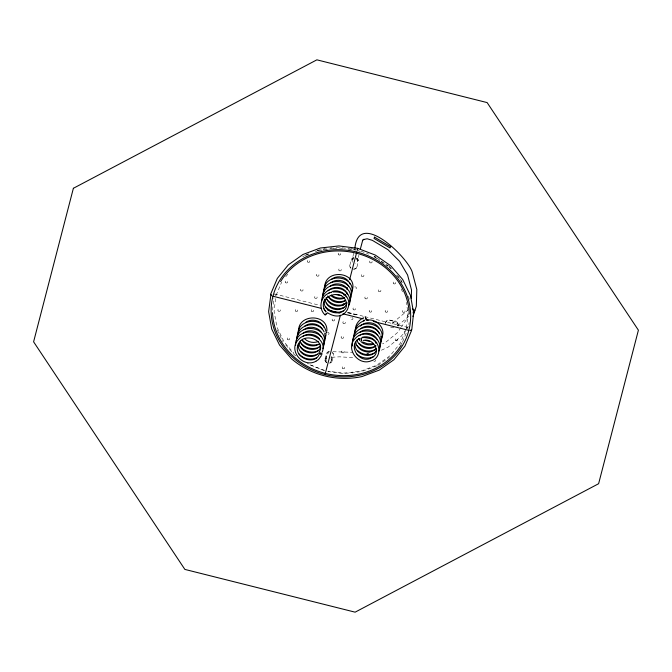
<?xml version="1.0" encoding="UTF-8"?>
<svg xmlns="http://www.w3.org/2000/svg" width="672" height="672" viewBox="0 0 672 672"><rect width="100%" height="100%" fill="white"/><g stroke="black" fill="none" stroke-linecap="round" stroke-linejoin="round"><path stroke-width="0.5" stroke-dasharray="3.36 2.52" d="M272.58 310.145L273.907 297.965M275.562 298.595L274.109 311.388L276.956 327.239L284.18 342.056L293.975 353.321M406.451 328.003L408.131 313.194L406.174 302.291M408.878 324.576L409.097 322.543M325.87 359.621L326.5 354.707L328.969 352.447M325.962 358.974L326.5 354.707M331.296 360.444L331.918 355.555L331.002 357.378M326.852 362.863A3.646 3.293 12.2 0 1 325.03 359.125L325.097 358.823A3.646 3.293 12.2 0 0 326.911 362.552M328.86 351.54A3.646 3.293 12.2 0 0 326.382 353.85L326.315 354.161A3.646 3.293 12.2 0 1 329.734 351.742M350.935 268.304A3.646 3.293 12.2 0 1 349.885 265.104L349.952 264.793A3.646 3.293 12.2 0 0 351.002 267.994M353.716 257.51A3.646 3.293 12.2 0 0 351.238 259.829L351.17 260.131A3.646 3.293 12.2 0 1 353.657 257.821M329.608 363.216A3.646 3.293 12.2 0 0 332.094 360.898L332.153 360.595A3.646 3.293 12.2 0 1 329.675 362.914M332.396 352.422A3.646 3.293 12.2 0 1 333.446 355.631L333.379 355.933A3.646 3.293 12.2 0 0 332.329 352.733M353.531 269.296A3.646 3.293 12.2 0 0 356.95 266.876L357.017 266.566A3.646 3.293 12.2 0 1 353.598 268.985M356.479 257.872A3.646 3.293 12.2 0 1 358.302 261.601L358.235 261.904A3.646 3.293 12.2 0 0 356.412 258.174M385.552 323.484A3.646 3.293 12.2 0 1 389.995 320.334L395.573 321.409A3.646 3.293 12.2 0 1 397.942 326.281M393.926 327.785L388.349 326.701M398.278 325.483L398.21 325.786A3.646 3.293 12.2 0 0 395.506 321.72L395.371 322.19M352.598 262.181A2.764 2.503 12.2 0 1 352.036 260.308L354.178 251.194M356.941 259.249L357.496 261.181L358.907 255.15M325.03 359.125L326.382 353.85M349.885 265.104L351.238 259.829M332.094 360.898L333.446 355.631M356.95 266.876L358.302 261.601M352.036 260.308L352.212 259.678A2.764 2.503 12.2 0 1 353.69 258.359M352.111 260.039L353.59 258.804M408.148 314.244L406.291 319.855L401.57 326.676M276.125 295.268L281.635 282.164M405.325 331.187L400.21 343.358L390.146 355.673L376.597 365.274L360.637 371.246L343.417 373.145L327.97 371.162M402.595 341.762L406.56 332.329M406.501 328.381L407.996 327.869M400.982 327.533L397.446 332.648L385.316 342.594L382.519 343.871M406.014 329.498L401.335 336.218L388.08 347.155L380.528 350.599M406.577 328.692L408.274 326.248M285.709 276.772L288.901 272.84M381.612 261.307L381.268 261.736L387.761 266.23M400.89 344.316L402.2 342.703M392.65 322.888L409.324 309.036M397.463 325.794L408.946 316.252M377.807 365.467L389.264 357.353M305.592 255.284L309.49 253.831M315.344 251.639L321.191 249.455M318.587 251.017L324.433 249.606M376.841 365.828L361.418 371.599L343.669 373.582L327.76 371.532M366.82 353.203L370.936 352.464M366.87 353.615L368.878 353.254M331.708 357.235L339.503 356.832L354.27 357.655M323.19 249.228L329.171 248.564M330.17 248.455L339.15 247.447M325.424 249.497L327.39 249.278M333.312 248.615L339.226 247.96L344.198 248.598M332.884 351.733L352.934 352.288M342.166 247.842L356.252 249.648M348.172 249.11L356.126 250.127M389.995 320.334L395.506 321.72M274.352 293.908L320.099 305.399M348.566 312.556L363.812 316.386M364.829 316.638L408.542 327.617M347.508 312.488L357.655 315.042L347.416 312.833M361.04 251.219L368.609 254.108M357.126 250.253L361.796 252.042M324.946 370.516L309.456 364.602L307.768 363.443M323.904 370.558L307.314 363.728M274.756 294.395L275.898 295.571M374.287 256.276L375.934 257.41M376.748 257.981L388.256 265.936M373.96 256.679L379.638 260.61M295.949 355.866L294.328 354.74L284.936 343.946M389.071 266.498L391.112 268.842M396.539 275.083L400.613 279.762M400.63 279.787L401.957 282.509M401.218 289.002L402.578 291.782M277.25 330.002L282.92 341.636M352.548 372.59L352.64 373.12M356.429 258.77A2.764 2.503 12.2 0 1 355.152 263.214M385.61 323.182A3.646 3.293 12.2 0 1 390.062 320.032M331.002 358.529A2.764 2.503 12.2 0 1 329.356 362.158M326.693 361.418A2.764 2.503 12.2 0 1 327.894 357.26M392.036 324.038A2.764 2.503 12.2 0 1 395.245 322.148L395.934 322.375A2.764 2.503 12.2 0 1 397.236 325.769M302.753 256.721A70.064 63.286 12.2 0 1 304.55 255.738M305.458 255.268A70.064 63.286 12.2 0 1 309.204 253.504M317.092 250.622A70.064 63.286 12.2 0 1 321.149 249.539M323.081 249.102A70.064 63.286 12.2 0 1 325.046 248.724M330.036 247.993A70.064 63.286 12.2 0 1 332.052 247.792M351.28 248.606A70.064 63.286 12.2 0 1 356.261 249.623M374.287 256.36A70.064 63.286 12.2 0 1 376.051 257.317M386.837 264.676A70.064 63.286 12.2 0 1 388.349 265.952M389.088 266.599A70.064 63.286 12.2 0 1 391.373 268.733M397.639 275.713A70.064 63.286 12.2 0 1 402.268 282.45M408.467 296.276A70.064 63.286 12.2 0 1 409.324 299.317M354.614 286.936A1.26 1.142 12.2 0 1 356.387 288.154A1.26 1.142 12.2 0 1 354.404 288.893M352.355 317.545A1.26 1.142 12.2 0 1 352.666 319.292A1.26 1.142 12.2 0 1 350.742 319.192A1.26 1.142 12.2 0 1 351.095 317.486M375.505 359.864A1.26 1.142 12.2 0 1 373.918 361.343M327.558 332.396A1.26 1.142 12.2 0 1 329.02 333.547A1.26 1.142 12.2 0 1 327.642 334.664M385.426 311.858A1.26 1.142 12.2 0 0 387.568 311.615A1.26 1.142 12.2 0 0 386.19 310.036A1.26 1.142 12.2 0 0 385.426 311.858M369.902 262.492A1.26 1.142 12.2 0 0 372.053 262.248A1.26 1.142 12.2 0 0 370.675 260.669A1.26 1.142 12.2 0 0 369.902 262.492M369.474 311.716A1.26 1.142 12.2 0 0 371.624 311.472A1.26 1.142 12.2 0 0 370.238 309.893A1.26 1.142 12.2 0 0 369.474 311.716M353.186 309.422A1.26 1.142 12.2 0 0 355.354 309.355A1.26 1.142 12.2 0 0 354.127 307.675A1.26 1.142 12.2 0 0 353.186 309.422M361.696 276.158A1.26 1.142 12.2 0 0 363.838 275.915A1.26 1.142 12.2 0 0 362.46 274.327A1.26 1.142 12.2 0 0 361.696 276.158M402.822 312.01A1.26 1.142 12.2 0 0 404.964 311.774A1.26 1.142 12.2 0 0 403.586 310.187A1.26 1.142 12.2 0 0 402.822 312.01M378.672 291.304A1.26 1.142 12.2 0 0 380.822 291.068A1.26 1.142 12.2 0 0 379.445 289.481A1.26 1.142 12.2 0 0 378.672 291.304M365.123 298.46A1.26 1.142 12.2 0 0 367.265 298.217A1.26 1.142 12.2 0 0 365.887 296.629A1.26 1.142 12.2 0 0 365.123 298.46M393.464 283.508A1.26 1.142 12.2 0 0 395.606 283.265A1.26 1.142 12.2 0 0 394.229 281.686A1.26 1.142 12.2 0 0 393.464 283.508M342.485 368.315A1.26 1.142 12.2 0 0 344.635 368.08A1.26 1.142 12.2 0 0 343.258 366.492A1.26 1.142 12.2 0 0 342.485 368.315M343.09 323.114A1.26 1.142 12.2 0 0 345.265 323.047A1.26 1.142 12.2 0 0 344.03 321.367A1.26 1.142 12.2 0 0 343.09 323.114M341.41 337.907A1.26 1.142 12.2 0 0 343.56 337.663A1.26 1.142 12.2 0 0 342.182 336.076A1.26 1.142 12.2 0 0 341.41 337.907M341.93 352.447A1.26 1.142 12.2 0 0 344.072 352.212A1.26 1.142 12.2 0 0 342.695 350.624A1.26 1.142 12.2 0 0 341.93 352.447M395.472 340.368A1.26 1.142 12.2 0 0 397.622 340.124A1.26 1.142 12.2 0 0 396.245 338.545A1.26 1.142 12.2 0 0 395.472 340.368M300.829 290.615A1.26 1.142 12.2 0 0 302.971 290.371A1.26 1.142 12.2 0 0 301.594 288.792A1.26 1.142 12.2 0 0 300.829 290.615M338.461 254.596A1.26 1.142 12.2 0 0 340.612 254.36A1.26 1.142 12.2 0 0 339.234 252.773A1.26 1.142 12.2 0 0 338.461 254.596M314.899 298.007A1.26 1.142 12.2 0 0 317.041 297.772A1.26 1.142 12.2 0 0 315.664 296.184A1.26 1.142 12.2 0 0 314.899 298.007M339.024 270.463A1.26 1.142 12.2 0 0 341.174 270.228A1.26 1.142 12.2 0 0 339.797 268.64A1.26 1.142 12.2 0 0 339.024 270.463M285.482 282.542A1.26 1.142 12.2 0 0 287.624 282.307A1.26 1.142 12.2 0 0 286.247 280.72A1.26 1.142 12.2 0 0 285.482 282.542M316.747 275.755A1.26 1.142 12.2 0 0 318.898 275.52A1.26 1.142 12.2 0 0 317.512 273.932A1.26 1.142 12.2 0 0 316.747 275.755M307.566 261.937A1.26 1.142 12.2 0 0 309.708 261.694A1.26 1.142 12.2 0 0 308.33 260.114A1.26 1.142 12.2 0 0 307.566 261.937M295.537 311.044A1.26 1.142 12.2 0 0 297.679 310.808A1.26 1.142 12.2 0 0 296.302 309.221A1.26 1.142 12.2 0 0 295.537 311.044M311.48 311.186A1.26 1.142 12.2 0 0 313.631 310.951A1.26 1.142 12.2 0 0 312.253 309.364A1.26 1.142 12.2 0 0 311.48 311.186M332.489 320.569A1.26 1.142 12.2 0 0 334.597 320.158A1.26 1.142 12.2 0 0 333.077 318.679A1.26 1.142 12.2 0 0 332.489 320.569M278.132 310.892A1.26 1.142 12.2 0 0 280.283 310.649A1.26 1.142 12.2 0 0 278.905 309.07A1.26 1.142 12.2 0 0 278.132 310.892M287.49 339.394A1.26 1.142 12.2 0 0 289.64 339.158A1.26 1.142 12.2 0 0 288.263 337.571A1.26 1.142 12.2 0 0 287.49 339.394"/><path stroke-width="1.01" d="M326.886 331.153C328.154 313.454 297.511 313.597 298.662 331.338M297.914 334.916C296.822 318.99 322.879 316.117 325.945 331.405M411.281 298.318L411.524 290.111L407.585 274.974L399.596 261.316L387.929 249.656L372.313 240.324L367.164 238.778L363.35 239.576L363.787 239.299L362.418 240.568L362.737 240.148L360.318 249.178M295.613 345.433C294.773 325.181 330.019 329.137 322.913 348.65M296.386 341.855C295.579 321.754 330.658 325.55 323.728 345.047M297.142 338.386C296.302 324.19 317.999 319.536 324.114 331.867M298.276 343.879C296.864 354.354 311.884 360.898 318.528 353.094M322.392 298.444C321.838 278.452 356.252 282.022 349.91 301.417M323.148 294.865C322.669 274.957 357.134 278.544 350.624 297.965M323.921 291.396C323.366 271.412 357.756 274.982 351.422 294.37M324.685 287.826C324.215 267.918 358.63 271.53 352.145 290.926M353.102 340.612C352.489 326.634 374.01 322.123 380.024 334.295M354.64 333.564C354.396 327.508 359.024 322.182 364.711 320.611M355.387 330.103C355.211 324.761 358.747 319.763 363.644 317.772M414.7 310.825L414.75 310.162M378.974 351.078C384.451 337.747 364.174 328.255 355.412 338.327C344.761 348.222 358.184 366.206 370.969 360.898C382.385 358.033 380.898 340.822 369.902 338.461C367.996 338.344 360.15 335.773 361.175 339.696C361.36 341.032 361.67 340.788 361.376 339.595M413.608 312.942L411.785 329.708L410.206 330.54M326.122 334.589L325.24 337.999M326.273 313.622C328.81 312.228 323.518 316.613 325.76 314.059M353.951 335.412C355.942 315.806 389.81 323.24 380.587 341.771M321.712 300.224C322.829 288.582 339.452 284.155 346.769 292.958M324.559 299.166C320.443 315.428 350.372 318.402 346.122 301.518C340.78 286.65 315.025 297.914 325.979 312.001M354.892 248.153C358.873 208.656 409.466 258.972 412.457 272.916L416.816 289.523L416.329 306.163L412.952 316.529M357.26 250.127L357.664 248.346L338.915 245.935L320.326 248.01L302.963 254.486L288.338 264.844L277.318 278.418L270.614 294.26L271.681 295.747M325.03 374.573L340.402 315.218M342.905 305.575L343.4 303.652M347.012 289.708L347.542 287.675M349.642 279.577L356.773 252.025M357.521 248.8L357.664 248.346L375.287 255.066L390.726 265.759L402.713 279.535L410.508 295.529L413.582 312.64M380.503 344.022L381.326 340.889L380.772 335.882M379.781 347.466C386.45 326.76 349.339 324.786 352.481 345.962M347.13 302.803L345.391 306.113L343.308 307.961M322.19 352.103C327.818 338.873 307.448 329.272 298.771 339.284C287.314 349.877 302.929 368.432 315.857 361.301M414.254 311.287L413.994 310.019L412.398 308.692M414.481 311.178L412.952 312.9M349.104 305.021C351.002 300.955 349.692 296.033 346.693 292.866M324.433 341.594L325.357 338.201L324.752 333.32M381.318 338.327C387.055 329.112 376.396 317.898 366.61 320.258M376.631 349.927C372.179 359.89 354.564 355.228 354.959 344.114M320.569 347.525C316.991 356.42 300.241 353.682 299.124 343.216M319.2 352.153C326.642 339.898 302.812 331.397 298.225 344.635C292.404 357.218 314.513 366.122 319.057 354.572M321.46 355.538L318.545 359.528L315.739 361.368M331.069 292.648L331.481 291.95L330.658 292.715M414.49 311.438L413.641 312.329M320.712 345.114C316.243 352.59 302.358 349.709 300.208 341.132M346.105 302.66C341.132 308.969 328.364 306.054 326.18 297.494M376.127 348.449C370.339 355.58 356.84 350.994 355.832 342.124M360.234 326.13C365.534 320.754 375.883 321.896 379.252 328.507M328.154 290.707C333.119 285.877 342.451 286.289 346.441 292.244M347.5 293.051L346.458 293.79M319.83 343.526C315.042 347.785 305.525 346.164 302.098 340.141M375.682 343.123L376.748 342.317M376.051 345.794C369.802 351.338 359.192 347.701 356.891 339.998M270.95 294.336L268.624 311.64L271.732 329.053L279.527 345.038L291.64 358.924C310.842 375.329 337.243 381.906 361.906 376.58L379.277 370.104L393.901 359.747L404.922 346.172L411.617 330.33L411.398 329.624M305.5 322.552C311.287 317.906 321.451 320.485 323.803 327.138M304.71 326.096C310.405 321.812 319.41 323.593 322.56 329.549M303.988 329.608C309.061 325.466 317.638 327.138 321.073 331.892M303.19 333.144C308.742 328.877 317.831 330.599 321.023 336.588M302.467 336.647C307.541 332.506 316.109 334.177 319.544 338.932M360.604 328.692C366.391 323.862 376.748 326.516 379.067 333.228M359.814 332.245C365.4 327.81 374.842 329.633 377.723 335.555M359.083 335.74C364.594 331.472 373.624 332.816 377 339.133M359.528 338.453C346.87 345.08 359.402 364.72 371.557 357.84C381.914 353.43 373.976 337.571 363.132 340.452M331.582 279.224C336.697 275.092 345.332 276.511 348.701 281.618M330.061 286.272C335.177 282.148 343.795 283.576 347.172 288.666M328.541 293.311L329.834 292.488M330.851 282.719C336.185 278.569 345.509 279.896 348.692 286.381M318.788 347.273L320.2 346.483M344.938 300.846C339.419 304.483 331.422 302.148 328.154 296.654M343.417 307.877C336.655 312.404 326.332 307.684 325.13 299.687M363.359 320.821L364.728 320.132M329.423 292.942C320.51 296.008 317.948 308.666 325.097 314.924M375.614 346.13C370.213 348.844 363.258 347.508 358.982 343.325M374.917 349.642C368.97 352.624 361.158 350.742 357.05 345.551M374.086 353.186C368.693 355.9 361.729 354.564 357.454 350.381M373.388 356.698C367.979 359.402 360.998 358.109 356.714 353.917M343.871 295.016L345.198 294.487M344.383 298.049C340.284 300.132 334.337 298.906 330.792 295.52M345.559 300.359C339.545 303.29 331.842 301.115 327.734 295.982M344.744 303.912C338.722 306.81 331.061 304.584 326.953 299.468M344.039 307.415C338.016 310.338 330.322 308.162 326.206 303.03M343.224 310.968C337.193 313.874 329.532 311.632 325.424 306.524M318.461 341.393C314.11 343.434 308.272 342.367 304.651 338.831M318.1 350.776C312.026 353.564 304.298 351.666 300.14 346.458M317.268 354.329C311.749 356.84 304.861 355.496 300.544 351.271M316.562 357.823C310.498 360.62 302.778 358.714 298.612 353.514M373.229 344.333C368.995 345.778 364.006 344.593 360.805 341.468M344.686 297.511C340.158 299.006 335.076 297.872 331.271 295.1M318.083 344.333C312.833 345.988 306.793 344.568 302.854 340.721M317.268 347.878C311.447 349.709 304.71 347.668 300.88 342.913M332.581 291.329C337.848 289.64 344.383 292.58 346.366 296.873M362.359 337.218C367.576 335.824 373.85 337.907 376.202 342.586M373.078 343.795L367.534 343.787L362.561 341.964M332.833 291.967C359.36 289.85 349.516 327.071 327.449 312.715M341.116 295.554L335.479 294.521M369.524 341.401L365.182 340.376M272.958 296.226L321.661 308.465M327.726 309.994L339.889 313.043M342.93 313.807L363.166 318.889M366.19 319.654L368.206 320.158M373.246 321.418L408.845 330.364A70.064 63.286 12.2 0 0 320.678 251.698A70.064 63.286 12.2 0 0 293.177 357.832A70.064 63.286 12.2 0 0 408.845 330.364M358.562 338.512L359.755 339.822M325.945 311.514L323.652 308.582M358.949 339.158L359.814 340.376M361.024 338.201L361.183 338.663M349.423 282.794L349.952 283.996M347.164 293.42L347.701 294.63M326.374 332.195A1.302 0.664 8.4 0 1 325.576 333.186M401.209 345.005A68.678 62.042 12.2 0 1 325.34 373.363A68.678 62.042 12.2 0 1 272.538 312.69M280.594 281.602A68.678 62.042 12.2 0 1 356.462 253.235A68.678 62.042 12.2 0 1 409.265 313.908M365.341 317.142L366.29 319.553L365.341 317.142M73.382 188.286L33.6 341.821L184.867 569.411L355.118 612.167L598.618 483.714L638.4 330.179L487.133 102.589L316.882 59.833L73.382 188.286M374.548 237.149L374.01 238.4L389.97 247.926L390.734 246.817L374.548 237.149M319.813 353.791A1.302 0.655 20.9 0 0 321.947 354.22A1.302 0.655 20.9 0 0 320.636 352.909A1.302 0.655 20.9 0 0 319.813 353.791"/></g></svg>
